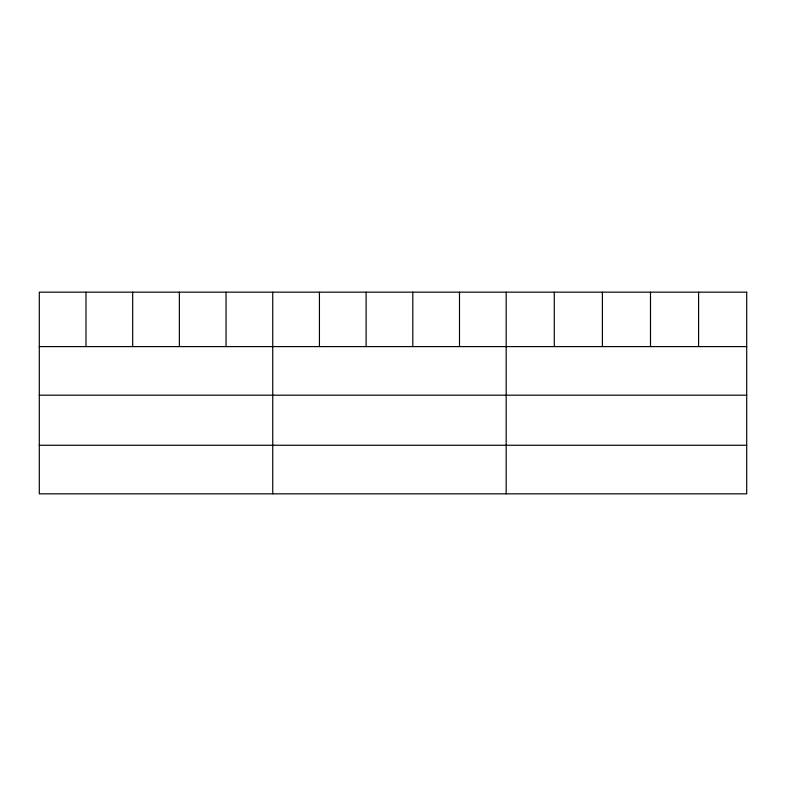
<?xml version="1.0" encoding="UTF-8"?>
<svg xmlns="http://www.w3.org/2000/svg" width="786" height="786" viewBox="0 0 786 786"><rect width="100%" height="100%" fill="white"/><g stroke="black" fill="none" stroke-linecap="round" stroke-linejoin="round"><path stroke-width="1.18" d="M39.3 346.606L746.7 346.606M39.3 395.191L746.7 395.191M39.3 445.249L746.7 445.249M698.597 292.166L698.597 346.606M650.494 292.166L650.494 346.606M602.39 292.166L602.39 346.606M554.287 292.166L554.287 346.606M506.184 292.166L506.184 493.834M459.496 292.166L459.496 346.606M412.807 292.166L412.807 346.606M366.119 292.166L366.119 346.606M319.43 292.166L319.43 346.606M272.742 292.166L272.742 493.834M226.054 292.166L226.054 346.606M179.365 292.166L179.365 346.606M132.677 292.166L132.677 346.606M85.988 292.166L85.988 346.606M746.7 292.166L39.3 292.166L39.3 493.834L746.7 493.834L746.7 292.166"/></g></svg>
